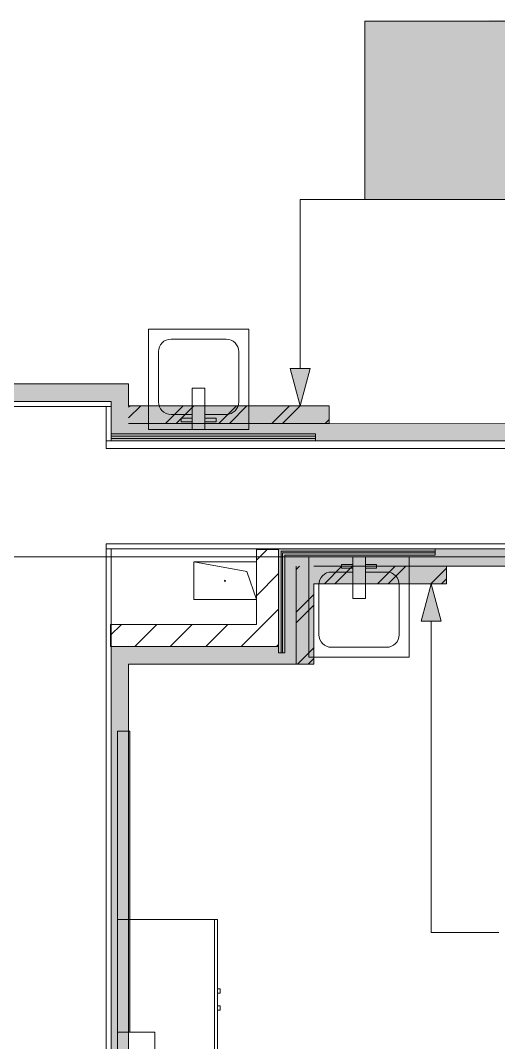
# Model space of a CAD drawing. Header units: millimetres. Extents: x 0 to 1189, y 0 to 841.
# Drawn here: x 375.67 to 394.74, y 351.51 to 392.26 of the extents above; entities that cross this region are included whole.
import ezdxf

# ---------------------------------------------------------------- set-up
doc = ezdxf.new("R2010")
doc.units = ezdxf.units.MM

msp = doc.modelspace()

# ---------------------------------------------------------------- hatches: boundary and pattern name
at = {"true_color": 0xffffff}
h = msp.add_hatch(color=7, dxfattribs=at)
h.dxf.hatch_style = 2
h.paths.add_polyline_path([(389.397595, 392.23437), (420.940643, 392.23437), (420.940643, 385.116359), (389.397595, 385.116359)])
at = {"true_color": 0x0077b0}
h = msp.add_hatch(color=144, dxfattribs=at)
h.dxf.hatch_style = 2
h.paths.add_polyline_path([(389.699017, 392.252749), (390.709395, 392.252749), (390.78312, 392.227186), (390.808062, 392.150774), (390.808062, 390.333417), (390.78312, 390.258659), (390.709395, 390.23475), (390.632983, 390.258659), (390.60742, 390.333417), (390.60742, 392.04935), (389.800441, 392.04935), (389.800441, 390.333417), (389.775154, 390.258659), (389.699017, 390.23475), (389.622881, 390.258659), (389.597594, 390.333417), (389.597594, 392.150774), (389.622881, 392.227186)])
h = msp.add_hatch(color=144, dxfattribs=at)
h.dxf.hatch_style = 2
h.paths.add_polyline_path([(391.212898, 390.333417), (391.212898, 392.150774), (391.238185, 392.227186), (391.314322, 392.252749), (391.390458, 392.227186), (391.415745, 392.150774), (391.415745, 391.445218), (392.222724, 391.445218), (392.222724, 392.150774), (392.248287, 392.227186), (392.324699, 392.252749), (392.398424, 392.227186), (392.423367, 392.150774), (392.423367, 390.333417), (392.398424, 390.258659), (392.324699, 390.23475), (392.248287, 390.258659), (392.222724, 390.333417), (392.222724, 391.242371), (391.415745, 391.242371), (391.415745, 390.333417), (391.390458, 390.258659), (391.314322, 390.23475), (391.238185, 390.258659)])
h = msp.add_hatch(color=144, dxfattribs=at)
h.dxf.hatch_style = 2
h.paths.add_polyline_path([(395.035683, 392.054862), (394.451395, 392.054862), (394.451395, 391.942415), (394.426797, 391.868414), (394.355484, 391.843196), (394.276935, 391.868758), (394.251304, 391.945171), (394.25406, 392.156837), (394.279347, 392.232974), (394.355484, 392.258261), (395.163014, 392.258261), (395.236877, 392.233318), (395.264438, 392.159593), (395.258925, 392.134237), (394.855436, 390.316329), (394.823121, 390.257901), (394.758973, 390.237506), (394.683043, 390.262999), (394.65755, 390.338929), (394.65755, 390.361529)])
h = msp.add_hatch(color=144, dxfattribs=at)
h.dxf.hatch_style = 2
h.paths.add_polyline_path([(393.736605, 390.736907), (392.929626, 390.736907), (392.853489, 390.762469), (392.828202, 390.838882), (392.853489, 390.915018), (392.929626, 390.940305), (393.736605, 390.940305), (393.812742, 390.915018), (393.838029, 390.838882), (393.812742, 390.762469)])
h = msp.add_hatch(color=144, dxfattribs=at)
h.paths.add_polyline_path([(389.597594, 388.147512), (389.597594, 388.551553), (389.606628, 388.653192), (389.633905, 388.746614), (389.679682, 388.832079), (389.744217, 388.909843), (389.821981, 388.974378), (389.907446, 389.020155), (390.000868, 389.047431), (390.102507, 389.056466), (390.297568, 389.020499), (390.460797, 388.912599), (390.525332, 388.834792), (390.571109, 388.749026), (390.598385, 388.654785), (390.60742, 388.551553), (390.60742, 388.147512), (390.597955, 388.047467), (390.569731, 387.954863), (390.523007, 387.8697), (390.458041, 387.791978), (390.381482, 387.727443), (390.29619, 387.681666), (390.20294, 387.65439), (390.102507, 387.645355), (390.000868, 387.65439), (389.907446, 387.681666), (389.821981, 387.727443), (389.744217, 387.791978), (389.679682, 387.8697), (389.633905, 387.954863), (389.606628, 388.047467)])
h.paths.add_polyline_path([(390.404573, 388.150268), (390.404573, 388.554309), (390.383075, 388.669789), (390.31693, 388.768732), (390.219433, 388.834395), (390.102507, 388.855824), (389.98558, 388.834395), (389.888084, 388.768732), (389.821938, 388.669789), (389.800441, 388.554309), (389.800441, 388.150268), (389.821938, 388.032722), (389.888084, 387.935846), (389.98558, 387.868804), (390.102507, 387.845997), (390.219433, 387.868804), (390.31693, 387.935846), (390.383075, 388.033755)])
h = msp.add_hatch(color=144, dxfattribs=at)
h.dxf.hatch_style = 2
h.paths.add_polyline_path([(391.11332, 389.056466), (392.021723, 389.056466), (392.177097, 389.027114), (392.307253, 388.940711), (392.396067, 388.80966), (392.425764, 388.652977), (392.425764, 387.744023), (392.400201, 387.669264), (392.323789, 387.645355), (392.247652, 387.669264), (392.222365, 387.744023), (392.222365, 388.652977), (392.207896, 388.731111), (392.166141, 388.796844), (392.10034, 388.839839), (392.021723, 388.853068), (391.818876, 388.853068), (391.818876, 387.744023), (391.793382, 387.669264), (391.717452, 387.645355), (391.643452, 387.669264), (391.618233, 387.744023), (391.618233, 388.853068), (391.214744, 388.853068), (391.214744, 387.744023), (391.189457, 387.669264), (391.11332, 387.645355), (391.037184, 387.669264), (391.011897, 387.744023), (391.011897, 388.957799), (391.037184, 389.031524)])
h = msp.add_hatch(color=144, dxfattribs=at)
h.dxf.hatch_style = 2
h.paths.add_polyline_path([(393.521479, 387.744023), (393.521479, 388.957799), (393.546766, 389.031524), (393.622902, 389.056466), (394.127816, 389.056466), (394.282087, 389.027114), (394.412794, 388.940711), (394.501815, 388.80966), (394.531305, 388.652977), (394.531305, 387.744023), (394.506018, 387.669264), (394.429882, 387.645355), (394.353745, 387.669264), (394.328458, 387.744023), (394.328458, 388.652977), (394.31392, 388.731111), (394.271683, 388.796844), (394.206364, 388.839839), (394.127816, 388.853068), (393.724326, 388.853068), (393.724326, 387.744023), (393.699039, 387.669264), (393.622902, 387.645355), (393.546766, 387.669264)])
h = msp.add_hatch(color=144, dxfattribs=at)
h.paths.add_polyline_path([(392.882047, 386.541377), (392.973893, 386.596498), (393.057885, 386.61524), (393.103429, 386.629089), (393.144426, 386.668156), (393.17488, 386.717766), (393.184664, 386.767375), (393.173571, 386.826355), (393.140567, 386.875413), (393.091302, 386.907797), (393.032529, 386.917857), (392.973756, 386.90697), (392.924491, 386.875413), (392.892934, 386.826355), (392.882047, 386.767375)])
h.paths.add_polyline_path([(393.259078, 386.585474), (393.352716, 386.528354), (393.426097, 386.446016), (393.471779, 386.346246), (393.487282, 386.238208), (393.487282, 385.933937), (393.459032, 385.788348), (393.375385, 385.667149), (393.253773, 385.584122), (393.108597, 385.556906), (392.962318, 385.584122), (392.839604, 385.667149), (392.757059, 385.789175), (392.729912, 385.933937), (392.729912, 386.767375), (392.75196, 386.885128), (392.818657, 386.983451), (392.915878, 387.048495), (393.032529, 387.070543), (393.1498, 387.048219), (393.248054, 386.981246), (393.313098, 386.884853), (393.335146, 386.767375), (393.316129, 386.664642)])
h.paths.add_polyline_path([(393.335146, 385.935591), (393.335146, 386.238208), (393.318885, 386.3253), (393.269552, 386.399163), (393.196102, 386.448704), (393.108597, 386.464758), (393.021091, 386.448704), (392.947642, 386.399163), (392.898308, 386.3253), (392.882047, 386.238208), (392.882047, 385.935591), (392.898308, 385.847328), (392.947642, 385.775187), (393.021091, 385.724545), (393.108597, 385.707388), (393.196102, 385.724545), (393.269552, 385.775187), (393.318885, 385.848155)])
h = msp.add_hatch(color=144, dxfattribs=at)
h.dxf.hatch_style = 2
h.paths.add_polyline_path([(389.547433, 385.630769), (389.547433, 386.541377), (389.56645, 386.596498), (389.623501, 386.61524), (390.002186, 386.61524), (390.11801, 386.59326), (390.216057, 386.528699), (390.282754, 386.429962), (390.304803, 386.312622), (390.304803, 385.630769), (390.285786, 385.574821), (390.228735, 385.556906), (390.171684, 385.574821), (390.152667, 385.630769), (390.152667, 386.312622), (390.141781, 386.371396), (390.110224, 386.420661), (390.060959, 386.452838), (390.002186, 386.463104), (389.699568, 386.463104), (389.699568, 385.630769), (389.680552, 385.574821), (389.623501, 385.556906), (389.56645, 385.574821)])
h = msp.add_hatch(color=144, dxfattribs=at)
h.paths.add_polyline_path([(390.608259, 386.541377), (390.627276, 386.596498), (390.684327, 386.61524), (391.063012, 386.61524), (391.180283, 386.59326), (391.276883, 386.528699), (391.34358, 386.429962), (391.365629, 386.312622), (391.365629, 385.859523), (391.34358, 385.742183), (391.276883, 385.643447), (391.180283, 385.578059), (391.063012, 385.556906), (390.760395, 385.556906), (390.760395, 385.176016), (390.741378, 385.120413), (390.684327, 385.101602), (390.627276, 385.120413), (390.608259, 385.176016)])
h.paths.add_polyline_path([(390.760395, 386.463104), (390.760395, 385.707388), (391.063012, 385.707388), (391.120683, 385.718481), (391.168845, 385.751485), (391.202332, 385.80075), (391.213494, 385.859523), (391.213494, 386.312622), (391.202607, 386.371396), (391.17105, 386.420661), (391.121785, 386.452838), (391.063012, 386.463104)])
h = msp.add_hatch(color=144, dxfattribs=at)
h.dxf.hatch_style = 2
h.paths.add_polyline_path([(392.426455, 386.541377), (392.426455, 385.630769), (392.407438, 385.574821), (392.350388, 385.556906), (391.971703, 385.556906), (391.854432, 385.578059), (391.757831, 385.643447), (391.691134, 385.741357), (391.669086, 385.859523), (391.669086, 386.541377), (391.688102, 386.596498), (391.745153, 386.61524), (391.802204, 386.596498), (391.821221, 386.541377), (391.821221, 385.859523), (391.832383, 385.801577), (391.865869, 385.751485), (391.914859, 385.718481), (391.971703, 385.707388), (392.27432, 385.707388), (392.27432, 386.541377), (392.293337, 386.596498), (392.350388, 386.61524), (392.407438, 386.596498)])
h = msp.add_hatch(color=144, dxfattribs=at)
h.paths.add_polyline_path([(394.05918, 386.01221), (393.953484, 386.044249), (393.866806, 386.111429), (393.809755, 386.204171), (393.790738, 386.312622), (393.812787, 386.429962), (393.879484, 386.528699), (393.976084, 386.59326), (394.093355, 386.61524), (394.47204, 386.61524), (394.529091, 386.596498), (394.548108, 386.541377), (394.548108, 385.630769), (394.529091, 385.574821), (394.47204, 385.556906), (394.414989, 385.574821), (394.395972, 385.630769), (394.395972, 386.010005), (394.243286, 386.010005), (393.927991, 385.586672), (393.900705, 385.563727), (393.866806, 385.556906), (393.809755, 385.574821), (393.790738, 385.630769), (393.805621, 385.677622)])
h.paths.add_polyline_path([(393.942873, 386.312622), (393.954036, 386.254676), (393.987522, 386.204584), (394.036511, 386.171098), (394.093355, 386.159936), (394.395972, 386.159936), (394.395972, 386.463104), (394.093355, 386.463104), (394.034582, 386.452218), (393.985317, 386.420661), (393.95376, 386.371396)])
h = msp.add_hatch(color=144, dxfattribs=at)
h.dxf.hatch_style = 2
h.paths.add_polyline_path([(386.818591, 376.893347), (386.41859, 378.386349), (387.218592, 378.386349)])
at = {"true_color": 0xf1d696}
h = msp.add_hatch(color=41, dxfattribs=at)
h.dxf.hatch_style = 2
h.paths.add_polyline_path([(379.282579, 377.771348), (379.282579, 377.071347), (375.058573, 377.071347), (375.058573, 377.771348)])
h = msp.add_hatch(color=41, dxfattribs=at)
h.dxf.hatch_style = 2
h.paths.add_polyline_path([(379.282579, 377.071347), (379.982581, 377.771348), (379.982581, 377.071347)])
h = msp.add_hatch(color=41, dxfattribs=at)
h.dxf.hatch_style = 2
h.paths.add_polyline_path([(379.282579, 377.771348), (379.982581, 377.771348), (379.282579, 377.071347)])
h = msp.add_hatch(color=41, dxfattribs=at)
h.dxf.hatch_style = 2
h.paths.add_polyline_path([(379.982581, 376.197345), (379.282579, 376.198345), (379.282579, 377.071347), (379.982581, 377.071347)])
at = {"true_color": 0xfd8379}
h = msp.add_hatch(color=11, dxfattribs=at)
h.dxf.hatch_style = 2
h.paths.add_polyline_path([(379.982581, 376.197345), (379.982581, 376.897347), (387.983593, 376.892347), (387.982593, 376.192345)])
at = {"true_color": 0xf1d696}
h = msp.add_hatch(color=41, dxfattribs=at)
h.dxf.hatch_style = 2
h.paths.add_polyline_path([(379.282579, 375.498344), (379.282579, 376.198345), (379.982581, 376.197345)])
h = msp.add_hatch(color=41, dxfattribs=at)
h.dxf.hatch_style = 2
h.paths.add_polyline_path([(379.982581, 376.197345), (379.982581, 375.497344), (379.282579, 375.498344)])
h = msp.add_hatch(color=41, dxfattribs=at)
h.dxf.hatch_style = 2
h.paths.add_polyline_path([(544.880832, 376.092345), (544.882832, 375.392344), (379.982581, 375.497344), (379.982581, 376.197345)])
h = msp.add_hatch(color=41, dxfattribs=at)
h.dxf.hatch_style = 2
h.paths.add_polyline_path([(386.662591, 370.498337), (385.96259, 370.498337), (385.96259, 371.198338)])
h = msp.add_hatch(color=41, dxfattribs=at)
h.dxf.hatch_style = 2
h.paths.add_polyline_path([(386.662591, 371.198338), (386.662591, 370.498337), (385.96259, 371.198338)])
h = msp.add_hatch(color=41, dxfattribs=at)
h.dxf.hatch_style = 2
h.paths.add_polyline_path([(386.662591, 370.498337), (386.662591, 371.198338), (462.358706, 371.198338), (462.358706, 370.498337)])
h = msp.add_hatch(color=41, dxfattribs=at)
h.dxf.hatch_style = 2
h.paths.add_polyline_path([(386.662591, 367.301332), (385.96259, 367.301332), (385.96259, 370.498337), (386.662591, 370.498337)])
at = {"true_color": 0xfd8379}
h = msp.add_hatch(color=11, dxfattribs=at)
h.dxf.hatch_style = 2
h.paths.add_polyline_path([(387.362592, 366.601331), (386.662591, 366.601331), (386.662591, 370.498337), (387.362592, 370.498337)])
h = msp.add_hatch(color=11, dxfattribs=at)
h.dxf.hatch_style = 2
h.paths.add_polyline_path([(387.362592, 369.798336), (387.362592, 370.498337), (392.6626, 370.498337), (392.6626, 369.798336)])
at = {"true_color": 0x0077b0}
h = msp.add_hatch(color=144, dxfattribs=at)
h.dxf.hatch_style = 2
h.paths.add_polyline_path([(392.043599, 369.798336), (392.4436, 368.305333), (391.643598, 368.305333)])
at = {"true_color": 0xf1d696}
h = msp.add_hatch(color=41, dxfattribs=at)
h.dxf.hatch_style = 2
h.paths.add_polyline_path([(379.982581, 366.601331), (379.282579, 366.601331), (379.282579, 367.301332)])
h = msp.add_hatch(color=41, dxfattribs=at)
h.dxf.hatch_style = 2
h.paths.add_polyline_path([(379.982581, 367.301332), (379.982581, 366.601331), (379.282579, 367.301332)])
h = msp.add_hatch(color=41, dxfattribs=at)
h.dxf.hatch_style = 2
h.paths.add_polyline_path([(379.982581, 366.601331), (379.982581, 367.301332), (385.96259, 367.301332), (385.96259, 366.601331)])
h = msp.add_hatch(color=41, dxfattribs=at)
h.dxf.hatch_style = 2
h.paths.add_polyline_path([(385.96259, 367.301332), (386.662591, 366.601331), (385.96259, 366.601331)])
h = msp.add_hatch(color=41, dxfattribs=at)
h.dxf.hatch_style = 2
h.paths.add_polyline_path([(386.662591, 367.301332), (386.662591, 366.601331), (385.96259, 367.301332)])
h = msp.add_hatch(color=41, dxfattribs=at)
h.dxf.hatch_style = 2
h.paths.add_polyline_path([(379.982581, 314.604251), (379.282579, 314.604251), (379.282579, 366.601331), (379.982581, 366.601331)])
at = {"true_color": 0x999999}
h = msp.add_hatch(color=253, dxfattribs=at)
h.dxf.hatch_style = 2
h.paths.add_polyline_path([(379.53258, 363.924327), (380.032581, 363.924327), (380.032581, 351.924308), (379.53258, 351.924308)])

# ---------------------------------------------------------------- linework, layer by layer
at = {"color": 144, "lineweight": 0, "true_color": 0x0077b0}
for points in [[(389.397595, 392.23437), (420.940643, 392.23437)], [(389.397595, 385.116359), (389.397595, 392.23437)], [(386.818591, 378.386349), (386.818591, 385.116359)], [(386.818591, 385.116359), (389.397595, 385.116359)], [(420.940643, 385.116359), (389.397595, 385.116359)], [(386.41859, 378.386349), (387.218592, 378.386349)], [(386.818591, 376.893347), (386.41859, 378.386349)], [(386.818591, 376.893347), (387.218592, 378.386349)], [(392.043599, 369.798336), (391.643598, 368.305333)], [(392.043599, 369.798336), (392.4436, 368.305333)], [(392.4436, 368.305333), (391.643598, 368.305333)], [(392.043599, 368.305333), (392.043599, 355.895314)], [(392.043599, 355.895314), (394.744603, 355.895314)]]:
    msp.add_lwpolyline(points, dxfattribs=at)
at = {"color": 7, "lineweight": 0}
for points in [[(380.772582, 379.954351), (384.772588, 379.954351)], [(380.772582, 375.954345), (380.772582, 379.954351)], [(380.772582, 379.954351), (380.772582, 375.954345)], [(384.772588, 379.954351), (380.772582, 379.954351)], [(384.772588, 379.954351), (384.772588, 375.954345)], [(384.772588, 375.954345), (384.772588, 379.954351)], [(381.172582, 379.05435), (381.182746, 379.155077), (381.211895, 379.248913), (381.258012, 379.333842), (381.319083, 379.40785), (381.39309, 379.468921), (381.47802, 379.515038), (381.571856, 379.544186), (381.672583, 379.554351)], [(383.872586, 379.554351), (381.672583, 379.554351)], [(383.872586, 379.554351), (383.973313, 379.544186), (384.067149, 379.515038), (384.152079, 379.468921), (384.226087, 379.40785), (384.287157, 379.333842), (384.333275, 379.248913), (384.362423, 379.155077), (384.372587, 379.05435)], [(381.172582, 379.05435), (381.172582, 377.054347)], [(384.372587, 377.054347), (384.372587, 379.05435)], [(379.982581, 377.771348), (375.058573, 377.771348)], [(379.982581, 377.771348), (379.982581, 377.071347)], [(382.522584, 375.954345), (382.522584, 377.604348)], [(382.522584, 377.604348), (383.022585, 377.604348)], [(383.022585, 377.604348), (383.022585, 375.954345)], [(379.282579, 377.071347), (375.058573, 377.071347)], [(375.058573, 377.071347), (379.282579, 377.071347)], [(379.282579, 377.071347), (379.282579, 375.498344)], [(379.282579, 377.071347), (379.282579, 375.498344)], [(379.982581, 376.897347), (379.982581, 377.071347)], [(379.982581, 376.417346), (380.462581, 376.897347)], [(379.982581, 376.841346), (380.038581, 376.897347)], [(387.983593, 376.892347), (379.982581, 376.897347)], [(381.672583, 376.554346), (381.571856, 376.56451), (381.47802, 376.593659), (381.39309, 376.639776), (381.319083, 376.700846), (381.258012, 376.774854), (381.211895, 376.859784), (381.182746, 376.95362), (381.172582, 377.054347)], [(381.458583, 376.196345), (382.158584, 376.896347)], [(381.882583, 376.196345), (382.582585, 376.896347)], [(383.578586, 376.195345), (384.278587, 376.895347)], [(384.372587, 377.054347), (384.362423, 376.95362), (384.333275, 376.859784), (384.287157, 376.774854), (384.226087, 376.700846), (384.152079, 376.639776), (384.067149, 376.593659), (383.973313, 376.56451), (383.872586, 376.554346)], [(384.002587, 376.195345), (384.702588, 376.894347)], [(385.698589, 376.194345), (386.39859, 376.893347)], [(386.12259, 376.193345), (386.822591, 376.893347)], [(387.982593, 376.192345), (387.983593, 376.892347)], [(379.082579, 376.871346), (375.358573, 376.871346)], [(379.082579, 375.198344), (379.082579, 376.871346)], [(379.282579, 376.871346), (379.082579, 376.871346)], [(381.672583, 376.554346), (382.522584, 376.554346)], [(383.022585, 376.554346), (383.872586, 376.554346)], [(379.982581, 376.197345), (387.982593, 376.192345)], [(544.880832, 376.092345), (379.982581, 376.197345)], [(382.072584, 376.404346), (382.072584, 376.254346)], [(382.522584, 376.404346), (382.072584, 376.404346)], [(382.072584, 376.254346), (382.522584, 376.254346)], [(383.022585, 376.404346), (383.472586, 376.404346)], [(383.472586, 376.254346), (383.022585, 376.254346)], [(383.472586, 376.404346), (383.472586, 376.254346)], [(387.818592, 376.192345), (387.982593, 376.356346)], [(387.432592, 375.778345), (379.282579, 375.778345)], [(387.432592, 375.688345), (379.282579, 375.688345)], [(384.772588, 375.954345), (380.772582, 375.954345)], [(380.772582, 375.954345), (384.772588, 375.954345)], [(387.432592, 375.498344), (387.432592, 375.778345)], [(379.082579, 375.498344), (439.058671, 375.498344)], [(387.432592, 375.598345), (379.282579, 375.598345)], [(379.282579, 375.498344), (379.982581, 375.497344)], [(379.982581, 375.497344), (545.582834, 375.392344)], [(379.082579, 375.198344), (402.271615, 375.198344)], [(386.871591, 371.398338), (379.082579, 371.398338)], [(379.082579, 311.904247), (379.082579, 371.398338)], [(379.282579, 371.198338), (379.082579, 371.198338)], [(379.082579, 371.198338), (379.082579, 311.904247)], [(379.082579, 371.198338), (439.058671, 371.198338)], [(379.282579, 371.198338), (379.282579, 311.904247)], [(385.96259, 371.198338), (385.96259, 367.051331)], [(385.96259, 371.198338), (385.96259, 370.498337)], [(462.358706, 371.198338), (385.96259, 371.198338)], [(439.058671, 371.398338), (386.871591, 371.398338)], [(392.212599, 370.948337), (392.212599, 371.198338)], [(202.529309, 370.871337), (863.72632, 370.871337)], [(385.96259, 371.171338), (385.082588, 371.171338)], [(385.082588, 371.171338), (385.082588, 368.181333)], [(392.212599, 371.098338), (386.06259, 371.098338)], [(386.06259, 371.098338), (386.06259, 367.051331)], [(392.212599, 371.038338), (386.12259, 371.038338)], [(386.12259, 371.038338), (386.12259, 367.051331)], [(386.21259, 370.948337), (392.212599, 370.948337)], [(386.21259, 367.051331), (386.21259, 370.948337)], [(391.172598, 370.871337), (387.172592, 370.871337)], [(387.172592, 370.871337), (387.172592, 366.871331)], [(387.172592, 366.871331), (387.172592, 370.871337)], [(387.172592, 370.871337), (391.172598, 370.871337)], [(388.922594, 370.871337), (388.922594, 369.221335)], [(389.422595, 369.221335), (389.422595, 370.871337)], [(391.172598, 366.871331), (391.172598, 370.871337)], [(391.172598, 370.871337), (391.172598, 366.871331)], [(382.576584, 369.173335), (382.576584, 370.673337)], [(382.576584, 370.673337), (385.076588, 370.673337)], [(382.576584, 370.673337), (384.701588, 370.298336)], [(385.076588, 370.673337), (382.576584, 370.673337)], [(382.576584, 370.673337), (382.576584, 369.173335)], [(385.076588, 370.673337), (385.076588, 369.173335)], [(385.076588, 369.173335), (385.076588, 370.673337)], [(385.96259, 370.498337), (385.96259, 367.301332)], [(386.662591, 370.369337), (386.791591, 370.498337)], [(386.662591, 370.498337), (386.662591, 366.601331)], [(386.662591, 366.601331), (386.662591, 370.498337)], [(392.6626, 370.498337), (387.362592, 370.498337)], [(387.362592, 370.498337), (462.358706, 370.498337)], [(387.788592, 369.798336), (388.488594, 370.498337)], [(388.212593, 369.798336), (388.912594, 370.498337)], [(388.472593, 370.571337), (388.922594, 370.571337)], [(388.472593, 370.421337), (388.472593, 370.571337)], [(388.922594, 370.421337), (388.472593, 370.421337)], [(389.872596, 370.571337), (389.422595, 370.571337)], [(389.422595, 370.421337), (389.872596, 370.421337)], [(389.872596, 370.421337), (389.872596, 370.571337)], [(389.909596, 369.798336), (390.609597, 370.498337)], [(390.333596, 369.798336), (391.033597, 370.498337)], [(392.030599, 369.798336), (392.6626, 370.430337)], [(392.6626, 369.798336), (392.6626, 370.498337)], [(384.701588, 370.298336), (385.076588, 369.173335)], [(387.572592, 369.771336), (387.582756, 369.872062), (387.611905, 369.965898), (387.658022, 370.050828), (387.719092, 370.124836), (387.7931, 370.185907), (387.87803, 370.232024), (387.971866, 370.261172), (388.072593, 370.271336)], [(388.072593, 370.271336), (388.922594, 370.271336)], [(389.422595, 370.271336), (390.272596, 370.271336)], [(390.272596, 370.271336), (390.373323, 370.261172), (390.467159, 370.232024), (390.552089, 370.185907), (390.626097, 370.124836), (390.687167, 370.050828), (390.733284, 369.965898), (390.762433, 369.872062), (390.772597, 369.771336)], [(392.4556, 369.798336), (392.6626, 370.005336)], [(383.826586, 369.898336), (383.801586, 369.923336), (383.826586, 369.948336)], [(383.801586, 369.923336), (383.820586, 369.947336)], [(383.826586, 369.898336), (383.805586, 369.911336)], [(383.826586, 369.948336), (383.851586, 369.923336), (383.826586, 369.898336)], [(383.833586, 369.947336), (383.851586, 369.923336), (383.848586, 369.911336)], [(387.362592, 366.601331), (387.362592, 369.798336)], [(387.362592, 369.798336), (392.6626, 369.798336)], [(387.572592, 367.771333), (387.572592, 369.771336)], [(390.772597, 369.771336), (390.772597, 367.771333)], [(385.076588, 369.173335), (382.576584, 369.173335)], [(382.576584, 369.173335), (385.076588, 369.173335)], [(386.662591, 368.672334), (387.362592, 369.372335)], [(388.922594, 369.221335), (389.422595, 369.221335)], [(386.662591, 368.248333), (387.362592, 368.948334)], [(385.082588, 368.181333), (379.262579, 368.181333)], [(379.262579, 368.181333), (379.262579, 367.301332)], [(388.072593, 367.271332), (387.971866, 367.281496), (387.87803, 367.310644), (387.7931, 367.356762), (387.719092, 367.417832), (387.658022, 367.49184), (387.611905, 367.57677), (387.582756, 367.670606), (387.572592, 367.771333)], [(390.772597, 367.771333), (390.762433, 367.670606), (390.733284, 367.57677), (390.687167, 367.49184), (390.626097, 367.417832), (390.552089, 367.356762), (390.467159, 367.310644), (390.373323, 367.281496), (390.272596, 367.271332)], [(379.262579, 367.301332), (385.96259, 367.301332)], [(379.282579, 367.301332), (379.282579, 366.601331)], [(385.96259, 367.301332), (379.282579, 367.301332)], [(386.713591, 366.601331), (387.362592, 367.251332)], [(390.272596, 367.271332), (388.072593, 367.271332)], [(385.96259, 367.051331), (386.21259, 367.051331)], [(387.137591, 366.601331), (387.362592, 366.827331)], [(387.172592, 366.871331), (391.172598, 366.871331)], [(391.172598, 366.871331), (387.172592, 366.871331)], [(379.282579, 366.601331), (379.282579, 314.604251)], [(379.982581, 366.601331), (385.96259, 366.601331)], [(379.982581, 314.604251), (379.982581, 366.601331)], [(386.662591, 366.601331), (385.96259, 366.601331)], [(386.662591, 366.601331), (387.362592, 366.601331)]]:
    msp.add_lwpolyline(points, dxfattribs=at)
at = {"color": 250, "lineweight": 0, "true_color": 0x353535}
for points in [[(385.082588, 370.741337), (385.512589, 371.171338)], [(385.082588, 369.327335), (385.96259, 370.207336)], [(385.082588, 367.913333), (385.96259, 368.793334)], [(379.262579, 367.750333), (379.69458, 368.181333)], [(380.228581, 367.301332), (381.108582, 368.181333)], [(381.642583, 367.301332), (382.522584, 368.181333)], [(383.056585, 367.301332), (383.936587, 368.181333)], [(384.470587, 367.301332), (385.082588, 367.913333)], [(385.88559, 367.301332), (385.96259, 367.379332)]]:
    msp.add_lwpolyline(points, dxfattribs=at)
at = {"color": 253, "lineweight": 0, "true_color": 0x999999}
for points in [[(379.53258, 363.924327), (380.032581, 363.924327)], [(379.53258, 351.924308), (379.53258, 363.924327)], [(380.032581, 363.924327), (380.032581, 351.924308)], [(383.532586, 356.424315), (379.53258, 356.424315)], [(379.53258, 356.424315), (379.53258, 341.924293)], [(383.412586, 341.924293), (383.412586, 356.424315)], [(383.532586, 341.924293), (383.532586, 356.424315)], [(383.532586, 353.653311), (383.532586, 353.479311)], [(383.634586, 353.653311), (383.532586, 353.653311)], [(383.532586, 353.479311), (383.634586, 353.479311)], [(383.634586, 353.479311), (383.634586, 353.653311)], [(383.532586, 352.97631), (383.532586, 352.80231)], [(383.634586, 352.97631), (383.532586, 352.97631)], [(383.634586, 352.80231), (383.634586, 352.97631)], [(383.532586, 352.80231), (383.634586, 352.80231)], [(379.53258, 331.924278), (379.53258, 351.924308)], [(379.53258, 351.924308), (381.032582, 351.924308)], [(380.032581, 351.924308), (379.53258, 351.924308)], [(381.032582, 351.924308), (381.032582, 331.924278)]]:
    msp.add_lwpolyline(points, dxfattribs=at)

doc.saveas('drawing.dxf')
